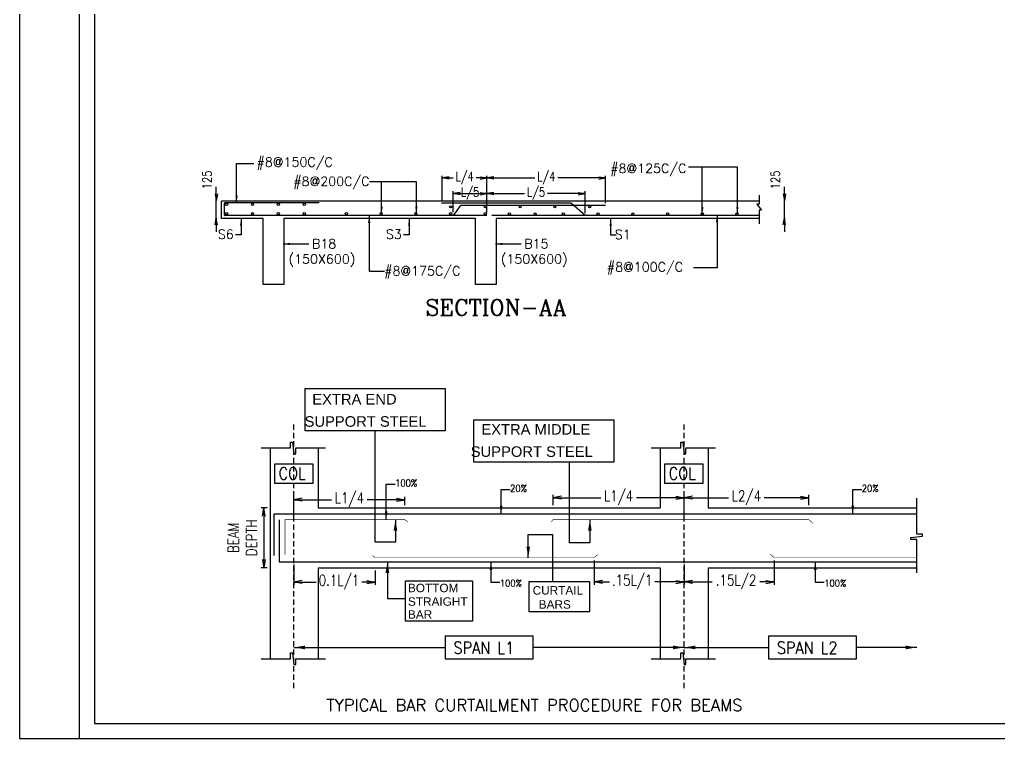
# Model space of a CAD drawing. Extents: x 2093758 to 2141872, y -220473 to -186453.
# Drawn here: x 2093758 to 2114905, y -220473 to -204950 of the extents above; entities that cross this region are included whole.
import ezdxf

# ---------------------------------------------------------------- set-up
doc = ezdxf.new("R2010")
doc.units = 0
doc.header["$MEASUREMENT"] = 0
doc.header["$PDMODE"] = 3
doc.linetypes.add('HIDDEN2', pattern=[0.1875, 0.125, -0.0625])
doc.layers.get('0').update_dxf_attribs({"color": 253, "linetype": 'CONTINUOUS'})
doc.layers.get('DEFPOINTS').update_dxf_attribs({"linetype": 'CONTINUOUS'})
for name, color, linetype in [('BM', 2, 'CONTINUOUS'), ('DIM', 30, 'CONTINUOUS'), ('DIM_', 30, 'CONTINUOUS'), ('H', 9, 'CONTINUOUS'), ('ST', 6, 'CONTINUOUS'), ('TEXT', 7, 'CONTINUOUS'), ('TXT1', 4, 'CONTINUOUS'), ('TXT2', 161, 'CONTINUOUS')]:
    doc.layers.add(name, color=color, linetype=linetype)
doc.styles.add('AS', font='romans.shx', dxfattribs={"width": 0.8})
doc.styles.add('ROMANC', font='romanc.shx')
doc.styles.add('ROMANS', font='romans.shx', dxfattribs={"height": 0.2})
doc.styles.get("Standard").update_dxf_attribs({"font": 'arial.ttf'})
doc.dimstyles.new('DIM_AS', dxfattribs={"dimtxt": 195, "dimasz": 150, "dimexe": 50, "dimexo": 50, "dimgap": 50, "dimtad": 0, "dimdec": 0, "dimzin": 0, "dimtxsty": 'AS', "dimblk": 'OPEN', "dimcen": 0, "dimclrd": 256, "dimclre": 256, "dimclrt": 3, "dimazin": 3, "dimtfac": 1, "dimtdec": 0, "dimtmove": 0, "dimatfit": 3, "dimtolj": 1, "dimtzin": 0})

# ---------------------------------------------------------------- blocks, each defined once
blk = doc.blocks.new('_OPEN')
at = {"color": 0, "linetype": 'BYBLOCK'}
for p, q in [((-1, 0.17), (0, 0)), ((-1, -0.17), (0, 0)), ((0, 0), (-1, 0))]:
    blk.add_line(p, q, dxfattribs=at)
blk = doc.blocks.new('*D1')
at = {"layer": 'DEFPOINTS', "color": 0}
for p in [(1409930, -190329), (1409819, -191408), (1409930, -191408)]:
    blk.add_point(p, dxfattribs=at)
at = {"layer": 'DIM'}
for p, q in [((1409880, -190329), (1409769, -190329)), ((1409819, -190479), (1409819, -191258)), ((1409880, -191408), (1409769, -191408))]:
    blk.add_line(p, q, dxfattribs=at)
at = {"layer": 'DIM', "xscale": 150, "yscale": 150, "zscale": 150}
for p, rotation in [((1409819, -190329), 90), ((1409819, -191408), 270)]:
    blk.add_blockref('_OPEN', p, dxfattribs=dict(at, rotation=rotation))
at = {"layer": 'DIM', "color": 3, "insert": (1409434, -190869), "char_height": 195, "attachment_point": 5, "rotation": 90, "style": 'AS'}
blk.add_mtext('\\A1;{\\C4;BEAM\\PDEPTH}', dxfattribs=at)
blk = doc.blocks.new('*D4')
at = {"layer": 'DEFPOINTS', "color": 0}
for p in [(1419619, -190147), (1419619, -190329), (1417378, -190542)]:
    blk.add_point(p, dxfattribs=at)
at = {"layer": 'DIM'}
for p, q in [((1417378, -190492), (1417378, -190097)), ((1417528, -190147), (1418177, -190147)), ((1419469, -190147), (1418819, -190147)), ((1419619, -190279), (1419619, -190097))]:
    blk.add_line(p, q, dxfattribs=at)
at = {"layer": 'DIM', "xscale": 150, "yscale": 150, "zscale": 150, "rotation": 180}
blk.add_blockref('_OPEN', (1417378, -190147), dxfattribs=at)
at = {"layer": 'DIM', "xscale": 150, "yscale": 150, "zscale": 150}
blk.add_blockref('_OPEN', (1419619, -190147), dxfattribs=at)
at = {"layer": 'DIM', "color": 3, "insert": (1418498, -190147), "char_height": 195, "attachment_point": 5, "style": 'AS'}
blk.add_mtext('\\A1;L2/4', dxfattribs=at)
blk = doc.blocks.new('*D2')
at = {"layer": 'DEFPOINTS', "color": 0}
for p in [(1417378, -190147), (1415020, -190329), (1417378, -190542)]:
    blk.add_point(p, dxfattribs=at)
at = {"layer": 'DIM'}
for p, q in [((1415020, -190279), (1415020, -190097)), ((1415170, -190147), (1415878, -190147)), ((1417228, -190147), (1416520, -190147)), ((1417378, -190492), (1417378, -190097))]:
    blk.add_line(p, q, dxfattribs=at)
at = {"layer": 'DIM', "xscale": 150, "yscale": 150, "zscale": 150, "rotation": 180}
blk.add_blockref('_OPEN', (1415020, -190147), dxfattribs=at)
at = {"layer": 'DIM', "xscale": 150, "yscale": 150, "zscale": 150}
blk.add_blockref('_OPEN', (1417378, -190147), dxfattribs=at)
at = {"layer": 'DIM', "color": 3, "insert": (1416199, -190147), "char_height": 195, "attachment_point": 5, "style": 'AS'}
blk.add_mtext('\\A1;L1/4', dxfattribs=at)
blk = doc.blocks.new('*D5')
at = {"layer": 'DEFPOINTS', "color": 0}
for p in [(1412352, -190183), (1412352, -190329), (1410360, -190542)]:
    blk.add_point(p, dxfattribs=at)
at = {"layer": 'DIM'}
for p, q in [((1410360, -190492), (1410360, -190133)), ((1412352, -190279), (1412352, -190133)), ((1410510, -190183), (1411035, -190183)), ((1412202, -190183), (1411677, -190183))]:
    blk.add_line(p, q, dxfattribs=at)
at = {"layer": 'DIM', "xscale": 150, "yscale": 150, "zscale": 150, "rotation": 180}
blk.add_blockref('_OPEN', (1410360, -190183), dxfattribs=at)
at = {"layer": 'DIM', "xscale": 150, "yscale": 150, "zscale": 150}
blk.add_blockref('_OPEN', (1412352, -190183), dxfattribs=at)
at = {"layer": 'DIM', "color": 3, "insert": (1411356, -190183), "char_height": 195, "attachment_point": 5, "style": 'AS'}
blk.add_mtext('\\A1;L1/4', dxfattribs=at)
blk = doc.blocks.new('*D6')
at = {"layer": 'DEFPOINTS', "color": 0}
for p in [(1415761, -191224), (1417378, -191300), (1415761, -191663)]:
    blk.add_point(p, dxfattribs=at)
at = {"layer": 'DIM'}
for p, q in [((1415761, -191274), (1415761, -191713)), ((1417378, -191350), (1417378, -191713)), ((1415911, -191663), (1416038, -191663)), ((1417228, -191663), (1416851, -191663))]:
    blk.add_line(p, q, dxfattribs=at)
at = {"layer": 'DIM', "xscale": 150, "yscale": 150, "zscale": 150, "rotation": 180}
blk.add_blockref('_OPEN', (1415761, -191663), dxfattribs=at)
at = {"layer": 'DIM', "xscale": 150, "yscale": 150, "zscale": 150}
blk.add_blockref('_OPEN', (1417378, -191663), dxfattribs=at)
at = {"layer": 'DIM', "color": 3, "insert": (1416444, -191663), "char_height": 195, "attachment_point": 5, "style": 'AS'}
blk.add_mtext('\\A1;.15L/1', dxfattribs=at)
blk = doc.blocks.new('*D3')
at = {"layer": 'DEFPOINTS', "color": 0}
for p in [(1417378, -191300), (1418995, -191224), (1418995, -191663)]:
    blk.add_point(p, dxfattribs=at)
at = {"layer": 'DIM'}
for p, q in [((1417378, -191350), (1417378, -191713)), ((1418995, -191274), (1418995, -191713)), ((1417528, -191663), (1417883, -191663)), ((1418845, -191663), (1418741, -191663))]:
    blk.add_line(p, q, dxfattribs=at)
at = {"layer": 'DIM', "xscale": 150, "yscale": 150, "zscale": 150, "rotation": 180}
blk.add_blockref('_OPEN', (1417378, -191663), dxfattribs=at)
at = {"layer": 'DIM', "xscale": 150, "yscale": 150, "zscale": 150}
blk.add_blockref('_OPEN', (1418995, -191663), dxfattribs=at)
at = {"layer": 'DIM', "color": 3, "insert": (1418312, -191663), "char_height": 195, "attachment_point": 5, "style": 'AS'}
blk.add_mtext('\\A1;.15L/2', dxfattribs=at)
blk = doc.blocks.new('*D7')
at = {"layer": 'DEFPOINTS', "color": 0}
for p in [(1410360, -191300), (1411819, -191408), (1411819, -191665)]:
    blk.add_point(p, dxfattribs=at)
at = {"layer": 'DIM'}
for p, q in [((1410360, -191350), (1410360, -191715)), ((1411819, -191458), (1411819, -191715)), ((1410510, -191665), (1410760, -191665)), ((1411669, -191665), (1411581, -191665))]:
    blk.add_line(p, q, dxfattribs=at)
at = {"layer": 'DIM', "xscale": 150, "yscale": 150, "zscale": 150, "rotation": 180}
blk.add_blockref('_OPEN', (1410360, -191665), dxfattribs=at)
at = {"layer": 'DIM', "xscale": 150, "yscale": 150, "zscale": 150}
blk.add_blockref('_OPEN', (1411819, -191665), dxfattribs=at)
at = {"layer": 'DIM', "color": 3, "insert": (1411170, -191665), "char_height": 195, "attachment_point": 5, "style": 'AS'}
blk.add_mtext('\\A1;0.1L/1', dxfattribs=at)
blk = doc.blocks.new('*D10')
at = {"layer": 'DEFPOINTS', "color": 0}
for p in [(2110264, -208860), (2110264, -208860), (2110264, -209235)]:
    blk.add_point(p, dxfattribs=at)
at = {"layer": 'DIM_'}
for p, q in [((2110264, -208710), (2110264, -208560)), ((2110264, -209235), (2110264, -208860)), ((2110314, -208860), (2110314, -208860)), ((2110314, -209235), (2110314, -209235)), ((2110264, -209385), (2110264, -209535))]:
    blk.add_line(p, q, dxfattribs=at)
at = {"layer": 'DIM_', "xscale": 150, "yscale": 150, "zscale": 150}
for p, rotation in [((2110264, -208860), 270), ((2110264, -209235), 90)]:
    blk.add_blockref('_OPEN', p, dxfattribs=dict(at, rotation=rotation))
at = {"layer": 'DIM_', "color": 3, "insert": (2110068, -208412), "char_height": 195, "attachment_point": 5, "rotation": 90, "style": 'AS'}
blk.add_mtext('\\A1;125', dxfattribs=at)
blk = doc.blocks.new('*D11')
at = {"layer": 'DEFPOINTS', "color": 0}
for p in [(2103845, -208709), (2103845, -209158), (2105963, -209184)]:
    blk.add_point(p, dxfattribs=at)
at = {"layer": 'DIM_'}
for p, q in [((2103845, -209108), (2103845, -208659)), ((2103995, -208709), (2104657, -208709)), ((2105813, -208709), (2105151, -208709)), ((2105963, -209134), (2105963, -208659))]:
    blk.add_line(p, q, dxfattribs=at)
at = {"layer": 'DIM_', "xscale": 150, "yscale": 150, "zscale": 150, "rotation": 180}
blk.add_blockref('_OPEN', (2103845, -208709), dxfattribs=at)
at = {"layer": 'DIM_', "xscale": 150, "yscale": 150, "zscale": 150}
blk.add_blockref('_OPEN', (2105963, -208709), dxfattribs=at)
at = {"layer": 'DIM_', "color": 3, "insert": (2104904, -208709), "char_height": 195, "attachment_point": 5, "style": 'AS'}
blk.add_mtext('\\A1;L/5', dxfattribs=at)
blk = doc.blocks.new('*D12')
at = {"layer": 'DEFPOINTS', "color": 0}
for p in [(2103845, -208371), (2106406, -208962), (2103845, -209158)]:
    blk.add_point(p, dxfattribs=at)
at = {"layer": 'DIM_'}
for p, q in [((2103845, -209108), (2103845, -208321)), ((2103995, -208371), (2104875, -208371)), ((2106256, -208371), (2105376, -208371)), ((2106406, -208912), (2106406, -208321))]:
    blk.add_line(p, q, dxfattribs=at)
at = {"layer": 'DIM_', "xscale": 150, "yscale": 150, "zscale": 150, "rotation": 180}
blk.add_blockref('_OPEN', (2103845, -208371), dxfattribs=at)
at = {"layer": 'DIM_', "xscale": 150, "yscale": 150, "zscale": 150}
blk.add_blockref('_OPEN', (2106406, -208371), dxfattribs=at)
at = {"layer": 'DIM_', "color": 3, "insert": (2105126, -208371), "char_height": 195, "attachment_point": 5, "style": 'AS'}
blk.add_mtext('\\A1;L/4', dxfattribs=at)
blk = doc.blocks.new('*D13')
at = {"layer": 'DEFPOINTS', "color": 0}
for p in [(2103845, -208709), (2103119, -209158), (2103845, -209158)]:
    blk.add_point(p, dxfattribs=at)
at = {"layer": 'DIM_'}
for p, q in [((2103119, -209108), (2103119, -208659)), ((2103269, -208709), (2103695, -208709)), ((2103845, -209108), (2103845, -208659))]:
    blk.add_line(p, q, dxfattribs=at)
at = {"layer": 'DIM_', "xscale": 150, "yscale": 150, "zscale": 150, "rotation": 180}
blk.add_blockref('_OPEN', (2103119, -208709), dxfattribs=at)
at = {"layer": 'DIM_', "xscale": 150, "yscale": 150, "zscale": 150}
blk.add_blockref('_OPEN', (2103845, -208709), dxfattribs=at)
at = {"layer": 'DIM_', "color": 3, "insert": (2103482, -208709), "char_height": 195, "attachment_point": 5, "style": 'AS'}
blk.add_mtext('\\A1;L/5', dxfattribs=at)
blk = doc.blocks.new('*D14')
at = {"layer": 'DEFPOINTS', "color": 0}
for p in [(2103845, -208371), (2102880, -208918), (2103845, -209158)]:
    blk.add_point(p, dxfattribs=at)
at = {"layer": 'DIM_'}
for p, q in [((2102880, -208868), (2102880, -208321)), ((2103030, -208371), (2103112, -208371)), ((2103695, -208371), (2103613, -208371)), ((2103845, -209108), (2103845, -208321))]:
    blk.add_line(p, q, dxfattribs=at)
at = {"layer": 'DIM_', "xscale": 150, "yscale": 150, "zscale": 150, "rotation": 180}
blk.add_blockref('_OPEN', (2102880, -208371), dxfattribs=at)
at = {"layer": 'DIM_', "xscale": 150, "yscale": 150, "zscale": 150}
blk.add_blockref('_OPEN', (2103845, -208371), dxfattribs=at)
at = {"layer": 'DIM_', "color": 3, "insert": (2103363, -208371), "char_height": 195, "attachment_point": 5, "style": 'AS'}
blk.add_mtext('\\A1;L/4', dxfattribs=at)
blk = doc.blocks.new('*D15')
at = {"layer": 'DEFPOINTS', "color": 0}
for p in [(2098001, -208860), (2098001, -208860), (2098001, -209235)]:
    blk.add_point(p, dxfattribs=at)
at = {"layer": 'DIM_'}
for p, q in [((2098001, -208710), (2098001, -208560)), ((2098001, -209235), (2098001, -208860)), ((2098051, -208860), (2098051, -208860)), ((2098051, -209235), (2098051, -209235)), ((2098001, -209385), (2098001, -209535))]:
    blk.add_line(p, q, dxfattribs=at)
at = {"layer": 'DIM_', "xscale": 150, "yscale": 150, "zscale": 150}
for p, rotation in [((2098001, -208860), 270), ((2098001, -209235), 90)]:
    blk.add_blockref('_OPEN', p, dxfattribs=dict(at, rotation=rotation))
at = {"layer": 'DIM_', "color": 3, "insert": (2097804, -208412), "char_height": 195, "attachment_point": 5, "rotation": 90, "style": 'AS'}
blk.add_mtext('\\A1;125', dxfattribs=at)
blk = doc.blocks.new('A$C474F4318')
at = {"layer": 'BM', "linetype": 'HIDDEN2', "ltscale": 800}
for p, q in [((1186.4, 410.7), (1186.4, 5204)), ((8204.5, 410.7), (8204.5, 5204))]:
    blk.add_line(p, q, dxfattribs=at)
at = {"layer": 'BM'}
for p, q in [((756.6, 4736.4), (756.6, 941.1)), ((1619.4, 4736.4), (1619.4, 3657.9)), ((7773.1, 4736.4), (7773.1, 3657.9)), ((8635.9, 4736.4), (8635.9, 3657.9)), ((7773.1, 4059.4), (7773.1, 3915.6)), ((8635.9, 4059.4), (8635.9, 3915.6)), ((1619.4, 3931.2), (1619.4, 3787.4)), ((1619.4, 3657.9), (7773.1, 3657.9)), ((8635.9, 3657.9), (12389.1, 3657.9)), ((1619.4, 2579.5), (7773.1, 2579.5)), ((1619.4, 2579.5), (1619.4, 941.1)), ((7773.1, 2579.5), (7773.1, 941.1)), ((8635.9, 2579.5), (8635.9, 941.1)), ((8635.9, 2579.5), (12389.1, 2579.5)), ((1619.4, 1471.7), (1619.4, 1327.9)), ((7773.1, 1471.7), (7773.1, 1327.9)), ((8635.9, 1471.7), (8635.9, 1327.9))]:
    blk.add_line(p, q, dxfattribs=at)
for points in [[(597.7, 4736.4), (1126.6, 4736.4), (1126.6, 4841.2), (1162, 4841.2), (1186.4, 4631.5), (1220.5, 4631.5), (1220.5, 4736.4), (1751.4, 4736.4)], [(7614.2, 4736.4), (8143.1, 4736.4), (8143.1, 4841.2), (8178.5, 4841.2), (8202.9, 4631.5), (8237.1, 4631.5), (8237.1, 4736.4), (8767.9, 4736.4)], [(12389.1, 2488.5), (12389.1, 3087.6), (12284.2, 3087.6), (12284.2, 3123), (12494, 3147.4), (12494, 3181.6), (12389.1, 3181.6), (12389.1, 3829.4)], [(597.7, 941.1), (1126.6, 941.1), (1126.6, 1046), (1162, 1046), (1186.4, 836.2), (1220.5, 836.2), (1220.5, 941.1), (1751.4, 941.1)], [(7614.2, 941.1), (8143.1, 941.1), (8143.1, 1046), (8178.5, 1046), (8202.9, 836.2), (8237.1, 836.2), (8237.1, 941.1), (8767.9, 941.1)]]:
    blk.add_lwpolyline(points, dxfattribs=at)
at = {"layer": 'DIM_'}
for points in [[(1390.1, 5807.5), (3906.1, 5807.5), (3906.1, 5045.6), (1390.1, 5045.6)], [(4423.9, 5239.8), (6939.9, 5239.8), (6939.9, 4477.9), (4423.9, 4477.9)], [(837.2, 4102.8), (1532.5, 4102.8), (1532.5, 4442.4), (837.2, 4442.4)], [(7853.7, 4102.8), (8549, 4102.8), (8549, 4442.4), (7853.7, 4442.4)], [(3190.1, 2346.2), (4397.2, 2346.2), (4397.2, 1619.2), (3190.1, 1619.2)], [(5419, 2332.3), (6501.4, 2332.3), (6501.4, 1787.2), (5419, 1787.2)], [(3905.7, 942.2), (5486.8, 942.2), (5486.8, 1349.6), (3905.7, 1349.6)], [(9721.9, 942.2), (11303.1, 942.2), (11303.1, 1349.6), (9721.9, 1349.6)]]:
    blk.add_lwpolyline(points, close=True, dxfattribs=at)
at = {"layer": 'DIM_', "linetype": 'CONTINUOUS'}
blk.add_lwpolyline([(3012.2, 3405.1), (3012.2, 3038.8), (2648.1, 3038.8), (2648.1, 5045.6)], dxfattribs=at)
at = {"layer": 'ST', "linetype": 'CONTINUOUS'}
for points in [[(828, 2798.8), (828, 3550.1), (12389.1, 3550.1)], [(918.7, 3442.7), (918.7, 2687.4), (12389.1, 2687.4)]]:
    blk.add_lwpolyline(points, dxfattribs=at)
at = {"layer": 'ST', "linetype": 'CONTINUOUS', "const_width": 10}
for points in [[(1024.1, 2814.2), (1024.1, 3445), (3178.7, 3445), (3232.8, 3408.2)], [(5816, 3407.7), (5846.1, 3445), (10445, 3445), (10522.2, 3380.1)], [(2596.5, 2803.7), (2645.4, 2763.7), (6587.2, 2763.7), (6653.2, 2817.1)], [(9754.9, 2822.1), (9821.8, 2763.7), (12389.1, 2763.7)]]:
    blk.add_lwpolyline(points, dxfattribs=at)
at = {"layer": 'TEXT', "style": 'ROMANS', "width": 0.88}
for s, p in [('100%%%', (3006.5, 4042.3)), ('20%%%', (5074.9, 3947)), ('20%%%', (11399, 3947)), ('100%%%', (4890.5, 2239.8)), ('100%%%', (10724.5, 2239.8))]:
    blk.add_text(s, height=125, dxfattribs=at).set_placement(p)
at = {"layer": 'TXT1'}
for s, height, p in [('EXTRA END', 189.8, (1516.1, 5517.6)), (' SUPPORT STEEL', 189.803, (1303.9, 5117.6)), ('EXTRA MIDDLE', 189.803, (4557.2, 4975.2)), (' SUPPORT STEEL', 189.803, (4292.8, 4575.2)), ('BOTTOM ', 151.84, (3237.1, 2140.5)), ('CURTAIL ', 151.84, (5480.1, 2097)), ('STRAIGHT', 151.84, (3237.1, 1896.1)), ('BARS', 151.84, (5589.2, 1844)), ('BAR', 151.84, (3237.1, 1663.9))]:
    blk.add_text(s, height=height, dxfattribs=at).set_placement(p)
at = {"layer": 'TXT1', "style": 'ROMANS', "width": 0.88}
for s, p in [('COL', (910.9, 4170.1)), ('COL', (7927.5, 4170.1)), ('SPAN L1', (4056.5, 1032.7)), ('SPAN L2', (9872.8, 1032.7))]:
    blk.add_text(s, height=215.69, dxfattribs=at).set_placement(p)
at = {"layer": 'TXT2', "style": 'ROMANC'}
blk.add_text('TYPICAL BAR CURTAILMENT PROCEDURE FOR BEAMS ', height=214.773, dxfattribs=at).set_placement((1770.6, 0))
at = {"layer": 'DIM'}
for base, p1, p2, text, picture, middle in [((3178.7, 3804.1), (1186.4, 3445), (3178.7, 3657.9), 'L1/4', '*D5', (2182.6, 3804.1)), ((8204.5, 3839.8), (5846.1, 3657.9), (8204.5, 3445), 'L1/4', '*D2', (7025.3, 3839.8)), ((10445, 3839.9), (8204.5, 3445), (10445, 3657.9), 'L2/4', '*D4', (9324.7, 3839.9))]:
    dim = blk.add_linear_dim(base=base, p1=p1, p2=p2, text=text, dimstyle='DIM_AS', dxfattribs=at)
    dim.commit()
    dim.dimension.update_dxf_attribs({"geometry": picture, "text_midpoint": middle, "insert": (-1409173.6, 193987.3)})
dim = blk.add_linear_dim(base=(645, 2579.5), p1=(756.6, 3657.9), p2=(756.6, 2579.5), angle=90, text='{\\C4;BEAM\\PDEPTH}', dimstyle='DIM_AS', dxfattribs=at)
dim.commit()
dim.dimension.update_dxf_attribs({"geometry": '*D1', "text_midpoint": (260, 3118.7), "insert": (-1409173.6, 193987.3)})
for base, p1, p2, text, picture, middle in [((2645.4, 2322), (1186.4, 2687.4), (2645.4, 2579.5), '0.1L/1', '*D7', (1996.8, 2322)), ((6587.2, 2324), (8204.5, 2687.4), (6587.2, 2763.7), '.15L/1', '*D6', (7270.9, 2324))]:
    dim = blk.add_linear_dim(base=base, p1=p1, p2=p2, text=text, dimstyle='DIM_AS', dxfattribs=at)
    dim.commit()
    dim.dimension.update_dxf_attribs({"geometry": picture, "text_midpoint": middle, "dimtype": 128, "insert": (-1409173.6, 193987.3)})
dim = blk.add_linear_dim(base=(9821.8, 2324), p1=(8204.5, 2687.4), p2=(9821.8, 2763.7), angle=180, text='.15L/2', dimstyle='DIM_AS', dxfattribs=at)
dim.commit()
dim.dimension.update_dxf_attribs({"geometry": '*D3', "text_midpoint": (9138.1, 2324), "dimtype": 128, "insert": (-1409173.6, 193987.3)})
at = {"layer": 'DIM_', "linetype": 'CONTINUOUS'}
for points, override in [([(3012.2, 3445.1), (3012.2, 3038.8), (2648.1, 3038.8), (2648.1, 5045.6)], {"dimasz": 200, "dimgap": 50, "dimtad": 0, "dimfxl": 0.02, "dimfxlon": 1}), ([(6509.2, 3445.6), (6509.2, 3030.9), (6145.2, 3030.9), (6145.2, 4477.9)], {"dimasz": 200, "dimgap": 50, "dimtad": 0, "dimfxl": 0.02, "dimfxlon": 1}), ([(2845.7, 3445), (2845.7, 4084.1), (3005.3, 4084.1)], {"dimgap": 50, "dimtad": 0, "dimfxl": 0.02, "dimfxlon": 1}), ([(4914, 3550.1), (4914, 3988.9), (5073.6, 3988.9)], {"dimgap": 50, "dimtad": 0, "dimfxl": 0.02, "dimfxlon": 1}), ([(11238.2, 3550.1), (11238.2, 3988.9), (11397.8, 3988.9)], {"dimgap": 50, "dimtad": 0, "dimfxl": 0.02, "dimfxlon": 1}), ([(5400.9, 2761.1), (5400.9, 3179.7), (5834, 3179.7), (5834, 2332.3)], {"dimasz": 200, "dimfxl": 0.02, "dimfxlon": 1}), ([(2867.7, 2687.8), (2867.7, 2028), (3190.1, 2028)], {"dimasz": 200, "dimgap": 50, "dimtad": 0, "dimfxl": 0.02, "dimfxlon": 1}), ([(4729.7, 2687.4), (4729.7, 2322.9), (4889.3, 2322.9)], {"dimgap": 50, "dimtad": 0, "dimfxl": 0.02, "dimfxlon": 1}), ([(10563.7, 2687.4), (10563.7, 2322.9), (10723.3, 2322.9)], {"dimgap": 50, "dimtad": 0, "dimfxl": 0.02, "dimfxlon": 1}), ([(1186.9, 1145.9), (3905.7, 1145.9)], {"dimasz": 200, "dimgap": 50, "dimtad": 0, "dimfxl": 0.02, "dimfxlon": 1, "dimtfill": 2}), ([(8204.5, 1145.9), (5486.8, 1145.9)], {"dimasz": 200, "dimgap": 50, "dimtad": 0, "dimfxl": 0.02, "dimfxlon": 1, "dimtfill": 2}), ([(8204.4, 1145.9), (9721.9, 1145.9)], {"dimasz": 200, "dimgap": 50, "dimtad": 0, "dimfxl": 0.02, "dimfxlon": 1, "dimtfill": 2}), ([(12389.1, 1145.9), (11303.1, 1145.9)], {"dimasz": 200, "dimgap": 50, "dimtad": 0, "dimfxl": 0.02, "dimfxlon": 1, "dimtfill": 2})]:
    blk.add_leader(points, dimstyle='DIM_AS', override=override, dxfattribs=at)

msp = doc.modelspace()

# ---------------------------------------------------------------- linework, layer by layer
at = {"linetype": 'CONTINUOUS'}
msp.add_line((2095053.7, -220473.1), (2095053.7, -186453.1), dxfattribs=at)
for points in [[(2093757.7, -220473.1), (2141871.7, -220473.1), (2141871.7, -186453.1), (2093757.7, -186453.1)], [(2095377.7, -220149.1), (2141547.7, -220149.1), (2141547.7, -186777.1), (2095377.7, -186777.1)]]:
    msp.add_lwpolyline(points, close=True, dxfattribs=at)
at = {"layer": 'H'}
for p, q in [((2109717.2, -208874), (2098114.3, -208874)), ((2098114.3, -209249), (2098114.3, -208874)), ((2109717.2, -208745.2), (2109717.2, -208938.9)), ((2109717.2, -208938.9), (2109668.3, -208938.9)), ((2109668.3, -208938.9), (2109768.3, -209067.6)), ((2109717.2, -209067.6), (2109717.2, -209361.7)), ((2109768.3, -209067.6), (2109717.2, -209067.6)), ((2099012.4, -209249), (2098114.3, -209249)), ((2103594.2, -209249), (2099462.4, -209249)), ((2109717.2, -209249), (2104044.2, -209249))]:
    msp.add_line(p, q, dxfattribs=at)
for points in [[(2104190, -208874), (2103500, -208874)], [(2099462.4, -209249), (2099462.4, -210674), (2099012.4, -210674), (2099012.4, -209249)], [(2104044.2, -209249), (2104044.2, -210674), (2103594.2, -210674), (2103594.2, -209249)]]:
    msp.add_lwpolyline(points, dxfattribs=at)
at = {"layer": 'ST', "ltscale": 10}
for p, q in [((2098181.5, -209174.2), (2098181.5, -208913)), ((2098191.5, -208903), (2100222.3, -208903)), ((2105649.6, -208917.9), (2102864.1, -208917.9)), ((2105963, -209184.2), (2105668.2, -208924.4)), ((2103125.8, -209184.2), (2103282.3, -208965.5)), ((2106406.2, -208961.8), (2103290.1, -208961.8)), ((2103845, -209184.2), (2098191.5, -209184.2)), ((2109717.2, -209182.6), (2103947.3, -209182.6))]:
    msp.add_line(p, q, dxfattribs=at)
for centre in [(2098224.6, -208938.1), (2098783.8, -208938.1), (2099343.1, -208938.1), (2099902.3, -208938.1), (2098224.6, -209141.7), (2098783.8, -209141.7), (2099343.1, -209141.7), (2099902.3, -209141.7), (2100810.6, -209141.7), (2101560.6, -209141.7), (2102310.6, -209141.7), (2103060.6, -208994.4), (2103060.6, -209141.7), (2103810.6, -208994.4), (2103810.6, -209141.7), (2104327, -209149.5), (2104560.6, -208994.4), (2104886.2, -209149.5), (2105310.6, -208994.4), (2105493.2, -209149.5), (2106060.6, -208994.4), (2106243.2, -209149.5), (2106993.2, -209149.5), (2107743.2, -209149.5), (2108493.2, -209149.5), (2109243.2, -209149.5)]:
    msp.add_circle(centre, 24, dxfattribs=at)
for centre, radius, start, end in [((2098191.5, -208913), 10, 90, 180), ((2105649.6, -208947.9), 30, 51.5924, 90), ((2103290.1, -208971.8), 10, 90, 140.90673), ((2098191.5, -209174.2), 10, 180, 270)]:
    msp.add_arc(centre, radius, start, end, dxfattribs=at)

# ---------------------------------------------------------------- block references
at = {"layer": 'BM', "ltscale": 750, "xscale": 1.199999999999999, "yscale": 1.199999999999999, "zscale": 1.199999999999999}
msp.add_blockref('A$C474F4318', (2098255.1, -219883.7), dxfattribs=at)

# ---------------------------------------------------------------- texts
at = {"layer": 'TXT1', "style": 'ROMANS'}
for s, p in [('#8@150C/C', (2098872, -208127.3)), ('#8@125C/C', (2106504.6, -208262.9)), ('#8@200C/C', (2099664.9, -208543.2)), ('S6', (2098036.2, -209686.3)), ('S3', (2101664.2, -209686.3)), ('S1', (2106604.3, -209688.8)), ('B18', (2100068.4, -209890.2)), ('B15', (2104650.2, -209890.2)), ('(150X600)', (2099563.7, -210220.6)), ('(150X600)', (2104145.5, -210220.6)), ('#8@100C/C', (2106431.5, -210391.4)), ('#8@175C/C', (2101626.5, -210477.1))]:
    msp.add_text(s, height=200, dxfattribs=at).set_placement(p)
at = {"layer": 'TXT2', "style": 'ROMANC'}
msp.add_text('SECTION-AA', height=350, dxfattribs=at).set_placement((2102518, -211342))

# ---------------------------------------------------------------- dimensions: what is measured, and where the dimension line sits
at = {"layer": 'DIM_'}
for base, p1, p2, picture, middle in [((2098000.6, -208860), (2098000.6, -209235), (2098000.6, -208860), '*D15', (2097803.6, -208411.9)), ((2110264.5, -208860), (2110264.5, -209235), (2110264.5, -208860), '*D10', (2110067.5, -208411.9))]:
    dim = msp.add_linear_dim(base=base, p1=p1, p2=p2, angle=90, text='125', dimstyle='DIM_AS', dxfattribs=at)
    dim.commit()
    dim.dimension.update_dxf_attribs({"geometry": picture, "text_midpoint": middle, "dimtype": 160})
dim = msp.add_linear_dim(base=(2103845, -208370.5), p1=(2102880.1, -208917.9), p2=(2103845, -209158.1), text='L/4', dimstyle='DIM_AS', dxfattribs=at)
dim.commit()
dim.dimension.update_dxf_attribs({"geometry": '*D14', "text_midpoint": (2103362.5, -208370.5)})
for base, p1, text, picture, middle in [((2103845, -208370.5), (2106406.2, -208961.8), 'L/4', '*D12', (2105125.6, -208370.5)), ((2103845, -208708.9), (2105963, -209184.2), 'L/5', '*D11', (2104904, -208708.9))]:
    dim = msp.add_linear_dim(base=base, p1=p1, p2=(2103845, -209158.1), angle=180, text=text, dimstyle='DIM_AS', dxfattribs=at)
    dim.commit()
    dim.dimension.update_dxf_attribs({"geometry": picture, "text_midpoint": middle})
dim = msp.add_linear_dim(base=(2103845, -208708.9), p1=(2103118.6, -209158.1), p2=(2103845, -209158.1), text='L/5', dimstyle='DIM_AS', dxfattribs=at)
dim.commit()
dim.dimension.update_dxf_attribs({"geometry": '*D13', "text_midpoint": (2103481.8, -208708.9), "dimtype": 160})

# ---------------------------------------------------------------- leaders
for points in [[(2098440.7, -208903), (2098440.7, -208058.4), (2098813.5, -208058.4)], [(2109249.4, -209147.6), (2109249.4, -208137.6), (2108196.2, -208137.6)], [(2108493.2, -209149.5), (2108493.2, -208137.6)], [(2102321.7, -209140), (2102321.7, -208456), (2101310.6, -208456)], [(2101571.7, -209140), (2101571.7, -208456)], [(2098537.5, -209253.8), (2098537.5, -209598), (2098415.5, -209598)], [(2101302.8, -209191), (2101302.8, -210385.8), (2101633.6, -210385.8)], [(2102165.5, -209253.8), (2102165.5, -209598), (2102043.5, -209598)], [(2106514.8, -209256.3), (2106514.8, -209600.5), (2106636.7, -209600.5)], [(2108811.5, -209175.8), (2108811.5, -210311.2), (2108306, -210311.2)], [(2099446, -209794.6), (2100002.8, -209794.6)], [(2104027.8, -209794.6), (2104584.6, -209794.6)]]:
    msp.add_leader(points, dimstyle='DIM_AS', dxfattribs=at)

doc.saveas('drawing.dxf')
